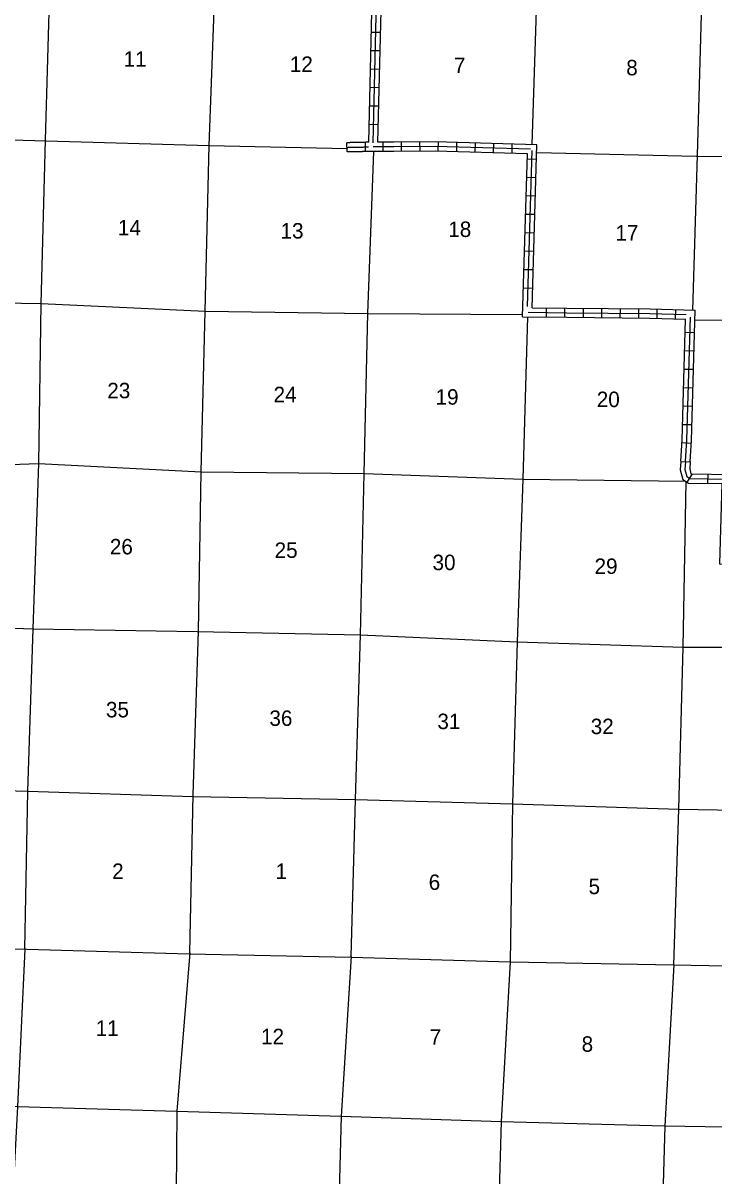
# Model space of a CAD drawing. Extents: x 718047 to 1161319, y 16095590 to 16471709.
# Drawn here: x 1004839 to 1027183, y 16168853 to 16206148 of the extents above; entities that cross this region are included whole.
import ezdxf

# ---------------------------------------------------------------- set-up
doc = ezdxf.new("R2010")
doc.units = 0
for name, color, linetype in [('L13', 7, 'Continuous'), ('L14', 7, 'Continuous'), ('L8', 7, 'Continuous')]:
    doc.layers.add(name, color=color, linetype=linetype)

msp = doc.modelspace()

# ---------------------------------------------------------------- linework, layer by layer
at = {"layer": 'L13'}
for points in [[(1021309, 16202215), (1021465, 16207245), (1021643, 16212436), (1021870, 16217752), (1022025, 16223145), (1022226, 16228403), (1022345, 16232829)], [(1004901, 16176185), (1004989, 16181303), (1005165, 16186553), (1005344, 16191902), (1005425, 16197071), (1005569, 16202363), (1005720, 16207638), (1005879, 16212632)], [(1026505, 16196864), (1026649, 16201874), (1026797, 16207176), (1026906, 16212299)], [(1010236, 16176075), (1010340, 16181186), (1010509, 16186478), (1010602, 16191634), (1010729, 16196823), (1010855, 16202186), (1011056, 16207451)], [(995107, 16202789), (1000398, 16202494), (1005584, 16202337), (1010855, 16202186), (1015319, 16202093)], [(1015466, 16175951), (1015449, 16175951), (1015589, 16181033), (1015750, 16186358), (1015875, 16191575), (1015985, 16196748), (1016181, 16201993)], [(1021451, 16201957), (1026623, 16201842), (1031929, 16201773), (1037218, 16201672), (1037619, 16201676)], [(994868, 16197374), (1000303, 16197159), (1005425, 16197071)], [(1005425, 16197071), (1010729, 16196823), (1015985, 16196748), (1020994, 16196719)], [(1021157, 16196643), (1021002, 16191395), (1020817, 16186129), (1020667, 16180888), (1020594, 16175779)], [(1026568, 16196548), (1031779, 16196539), (1037076, 16196413), (1039834, 16196334)], [(989615, 16192303), (994699, 16192082), (1000080, 16191719), (1005344, 16191902)], [(1005344, 16191902), (1010602, 16191634), (1015875, 16191575), (1021002, 16191395), (1026266, 16191328)], [(1025891, 16175678), (1026045, 16180716), (1026187, 16185958), (1026288, 16191316)], [(981005, 16187331), (984227, 16187195), (989321, 16187007), (994607, 16186839), (999862, 16186730), (1005165, 16186553)], [(1005165, 16186553), (1010471, 16186467), (1015750, 16186358), (1020817, 16186129), (1026187, 16185958), (1028618, 16185958)], [(980070, 16182140), (984020, 16181988), (989162, 16181749), (994491, 16181621), (999702, 16181455), (1004989, 16181303)], [(1004989, 16181303), (1010334, 16181133), (1015589, 16181033), (1020667, 16180888), (1026045, 16180716), (1030424, 16180640)], [(999732, 16176334), (1004965, 16176184), (1010210, 16176043), (1015457, 16175934), (1020594, 16175779), (1025891, 16175678), (1030960, 16175586)], [(1004901, 16176185), (1004661, 16171105), (1004383, 16165788), (1004321, 16160885)], [(1010236, 16176075), (1009815, 16170950), (1009765, 16165685), (1009618, 16160559)], [(1015449, 16175951), (1015127, 16170791), (1014984, 16165479), (1014817, 16160242), (1014758, 16157917)], [(1020594, 16175779), (1020297, 16170619), (1020147, 16165357), (1020028, 16160044), (1019894, 16154782)], [(1025891, 16175678), (1025594, 16170477), (1025442, 16165190), (1025234, 16159963), (1025140, 16154641)], [(999621, 16171328), (1004661, 16171105), (1009815, 16170950), (1015127, 16170791), (1020297, 16170619), (1025594, 16170477), (1030801, 16170387)]]:
    msp.add_lwpolyline(points, dxfattribs=at)
at = {"layer": 'L8'}
for p, q in [((1016317, 16202294), (1016438, 16207495)), ((1016017, 16202292), (1016131, 16207204)), ((1016100, 16205858), (1016399, 16205851)), ((1016087, 16205262), (1016385, 16205255)), ((1016073, 16204665), (1016371, 16204659)), ((1016059, 16204069), (1016357, 16204062)), ((1016045, 16203473), (1016343, 16203466)), ((1016031, 16202876), (1016329, 16202869)), ((1015321, 16201978), (1015315, 16202276)), ((1015918, 16201991), (1015911, 16202289)), ((1016484, 16201996), (1016482, 16202295)), ((1017080, 16202001), (1017078, 16202299)), ((1017677, 16202005), (1017675, 16202304)), ((1018268, 16202006), (1018277, 16202304)), ((1018864, 16201988), (1018873, 16202286)), ((1019461, 16201970), (1019470, 16202269)), ((1020057, 16201953), (1020066, 16202251)), ((1020653, 16201935), (1020662, 16202233)), ((1021301, 16196941), (1021458, 16202210)), ((1020992, 16196645), (1021150, 16201919)), ((1021146, 16201759), (1021444, 16201750)), ((1021128, 16201162), (1021426, 16201153)), ((1021110, 16200566), (1021408, 16200557)), ((1021092, 16199970), (1021390, 16199961)), ((1021074, 16199373), (1021373, 16199364)), ((1021057, 16198777), (1021355, 16198768)), ((1021039, 16198181), (1021337, 16198172)), ((1021021, 16197584), (1021319, 16197575)), ((1021766, 16196637), (1021770, 16196935)), ((1022363, 16196631), (1022366, 16196929)), ((1022960, 16196625), (1022962, 16196923)), ((1023556, 16196619), (1023559, 16196917)), ((1024153, 16196613), (1024156, 16196911)), ((1024749, 16196607), (1024752, 16196906)), ((1025343, 16196597), (1025351, 16196895)), ((1025939, 16196580), (1025948, 16196879)), ((1026257, 16196149), (1026555, 16196140)), ((1026240, 16195552), (1026539, 16195544)), ((1026223, 16194956), (1026522, 16194947)), ((1026207, 16194360), (1026505, 16194351)), ((1026190, 16193763), (1026488, 16193755)), ((1026173, 16193167), (1026471, 16193158)), ((1026153, 16192576), (1026451, 16192556)), ((1026114, 16191969), (1026412, 16191951)), ((1026317, 16191294), (1026474, 16191547)), ((1026988, 16191257), (1026992, 16191555))]:
    msp.add_line(p, q, dxfattribs=at)
for points in [[(1016166, 16202276), (1016283, 16207300)], [(1016017, 16202292), (1015995, 16202292), (1015975, 16202291), (1015955, 16202291), (1015936, 16202290), (1015916, 16202290), (1015896, 16202289), (1015876, 16202289), (1015856, 16202288), (1015836, 16202288), (1015816, 16202288), (1015796, 16202287), (1015776, 16202287), (1015756, 16202286), (1015736, 16202286), (1015716, 16202285), (1015696, 16202285), (1015676, 16202285), (1015656, 16202284), (1015636, 16202284), (1015616, 16202283), (1015596, 16202283), (1015576, 16202282), (1015556, 16202282), (1015536, 16202281), (1015516, 16202281), (1015496, 16202281), (1015476, 16202280), (1015456, 16202280), (1015436, 16202279), (1015416, 16202279), (1015396, 16202278), (1015376, 16202278), (1015356, 16202277), (1015336, 16202277), (1015315, 16202277)], [(1015318, 16202127), (1015339, 16202127), (1015359, 16202128), (1015379, 16202128), (1015399, 16202128), (1015419, 16202129), (1015439, 16202129), (1015459, 16202130), (1015479, 16202130), (1015499, 16202131), (1015519, 16202131), (1015539, 16202131), (1015559, 16202132), (1015579, 16202132), (1015599, 16202133), (1015619, 16202133), (1015639, 16202134), (1015659, 16202134), (1015679, 16202135), (1015699, 16202135), (1015719, 16202135), (1015739, 16202136), (1015759, 16202136), (1015779, 16202137), (1015799, 16202137), (1015819, 16202138), (1015839, 16202138), (1015859, 16202139), (1015879, 16202139), (1015899, 16202139), (1015919, 16202140), (1015939, 16202140), (1015959, 16202141), (1015978, 16202141), (1015998, 16202142), (1016007, 16202142)], [(1021150, 16201919), (1018162, 16202008), (1016831, 16201998), (1016010, 16201992)], [(1021254, 16202066), (1018164, 16202158), (1016830, 16202148), (1016162, 16202143)], [(1021458, 16202210), (1018165, 16202308), (1016828, 16202298), (1016317, 16202294)], [(1021152, 16196984), (1021303, 16202023)], [(1016010, 16201992), (1016001, 16201992), (1015982, 16201991), (1015962, 16201991), (1015942, 16201990), (1015922, 16201990), (1015902, 16201989), (1015882, 16201989), (1015862, 16201989), (1015842, 16201988), (1015822, 16201988), (1015802, 16201987), (1015782, 16201987), (1015762, 16201986), (1015742, 16201986), (1015722, 16201985), (1015702, 16201985), (1015682, 16201985), (1015662, 16201984), (1015642, 16201984), (1015622, 16201983), (1015602, 16201983), (1015582, 16201982), (1015563, 16201982), (1015543, 16201982), (1015523, 16201981), (1015502, 16201981), (1015483, 16201980), (1015463, 16201980), (1015443, 16201979), (1015423, 16201979), (1015403, 16201978), (1015383, 16201978), (1015363, 16201978), (1015343, 16201977), (1015321, 16201977)], [(1021171, 16196793), (1022423, 16196779), (1025115, 16196753), (1026281, 16196720)], [(1021301, 16196941), (1022424, 16196929), (1025118, 16196903), (1026577, 16196862)], [(1026411, 16191961), (1026457, 16192644), (1026577, 16196862)], [(1020992, 16196645), (1022421, 16196629), (1025112, 16196603), (1026268, 16196570)], [(1026112, 16191981), (1026158, 16192658), (1026268, 16196570)], [(1026261, 16191971), (1026307, 16192651), (1026420, 16196633)], [(1026113, 16191969), (1026096, 16191696), (1026177, 16191380), (1026362, 16191265), (1027443, 16191249), (1027361, 16188656), (1028652, 16188593), (1028607, 16187005), (1028618, 16185972), (1028800, 16185969), (1031258, 16185892)], [(1026263, 16191960), (1026247, 16191711), (1026307, 16191475), (1026406, 16191414), (1027597, 16191397), (1027516, 16188799), (1028748, 16188739), (1028804, 16188670), (1028757, 16187004), (1028775, 16186153), (1028840, 16186118), (1031414, 16186037)], [(1026413, 16191951), (1026399, 16191725), (1026438, 16191571), (1026450, 16191564), (1027752, 16191545)]]:
    msp.add_lwpolyline(points, dxfattribs=at)

# ---------------------------------------------------------------- texts
at = {"layer": 'L14'}
for s, p in [('11', (1008091, 16204734)), ('12', (1013467, 16204569)), ('7', (1018773, 16204528)), ('8', (1024347, 16204457)), ('14', (1007905, 16199279)), ('13', (1013167, 16199178)), ('18', (1018591, 16199228)), ('17', (1023995, 16199111)), ('23', (1007563, 16194010)), ('24', (1012941, 16193883)), ('19', (1018180, 16193803)), ('20', (1023394, 16193725)), ('26', (1007646, 16188960)), ('25', (1012975, 16188847)), ('30', (1018082, 16188451)), ('29', (1023322, 16188327)), ('35', (1007520, 16183687)), ('36', (1012806, 16183412)), ('31', (1018239, 16183308)), ('32', (1023198, 16183145)), ('2', (1007720, 16178461)), ('1', (1013006, 16178461)), ('6', (1017958, 16178106)), ('5', (1023128, 16177970)), ('11', (1007187, 16173384)), ('12', (1012536, 16173115)), ('7', (1017992, 16173100)), ('8', (1022904, 16172870))]:
    msp.add_text(s, height=500, rotation=0.0005, dxfattribs=at).set_placement(p)

doc.saveas('drawing.dxf')
